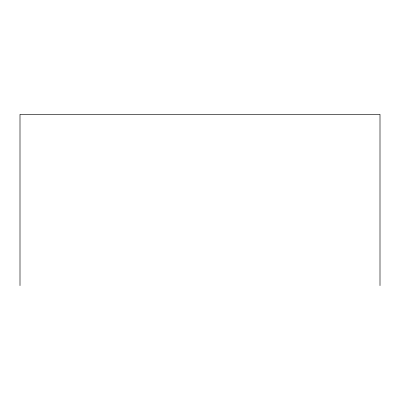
<?xml version="1.0" encoding="UTF-8"?>
<svg xmlns="http://www.w3.org/2000/svg" width="400" height="400" viewBox="0 0 400 400"><rect width="100%" height="100%" fill="white"/><g stroke="black" fill="none" stroke-linecap="round" stroke-linejoin="round"><path stroke-width="0.6" d="M380 285.655L380 114.345L20 114.345L20 285.655"/></g></svg>
